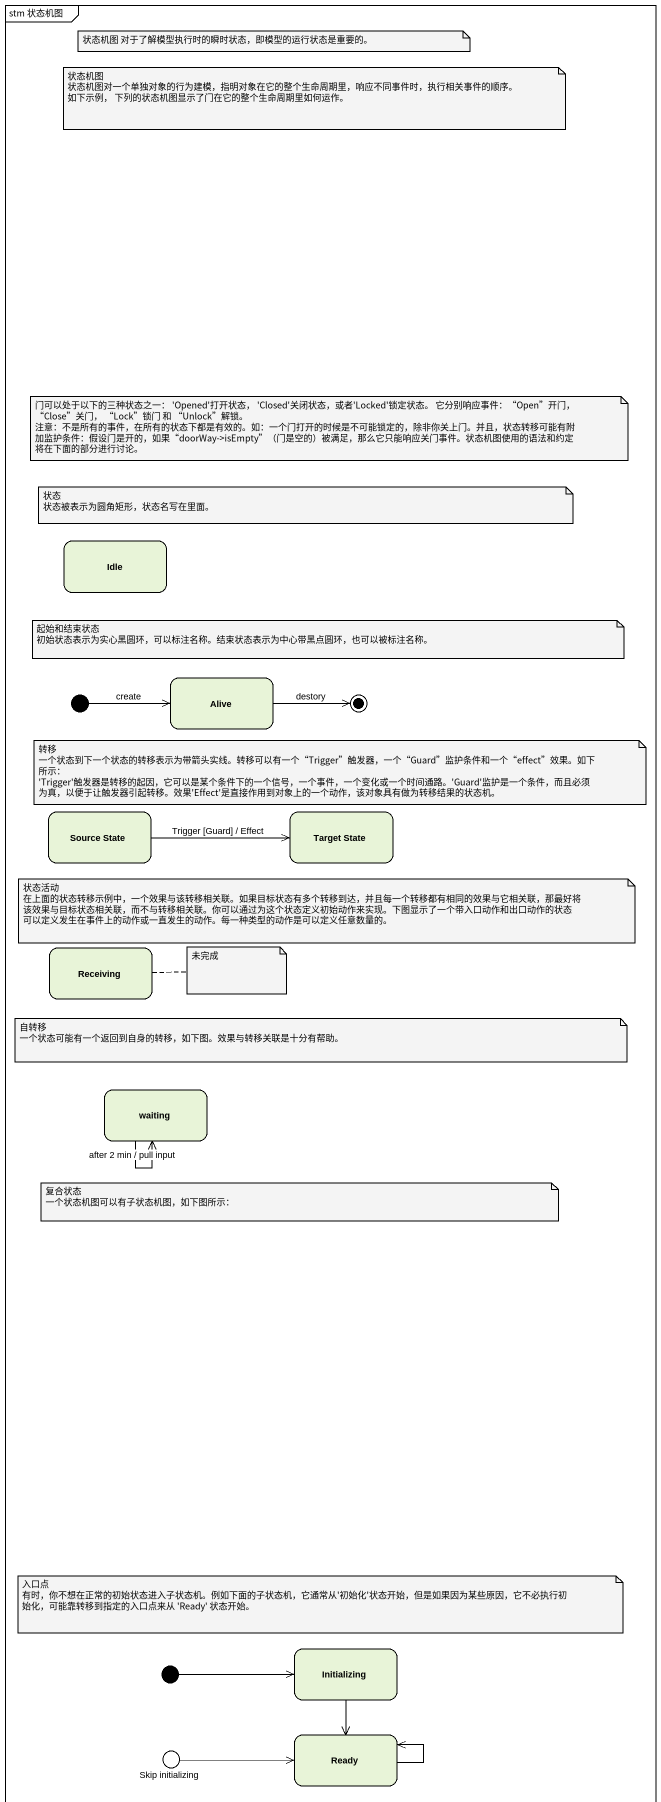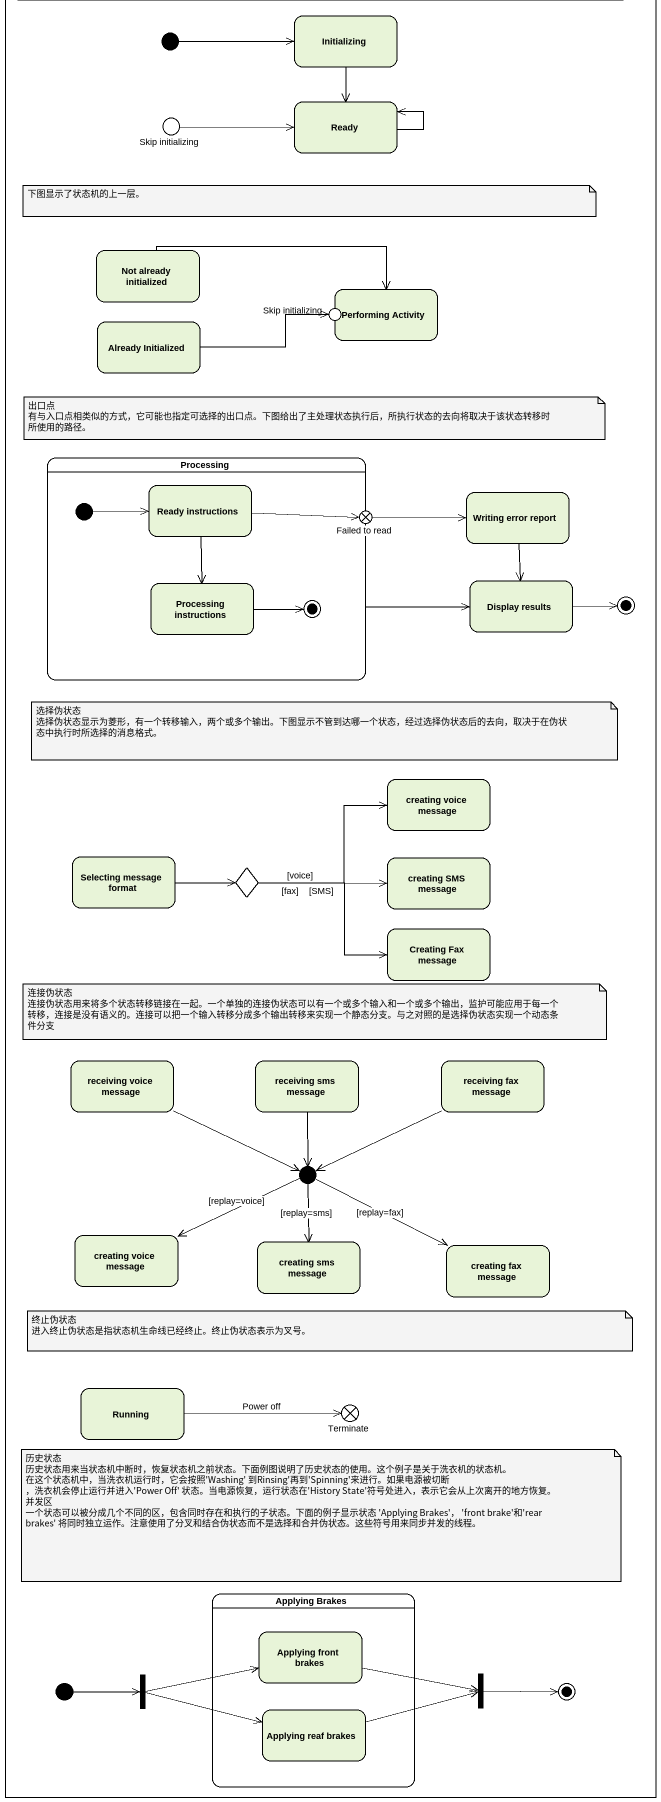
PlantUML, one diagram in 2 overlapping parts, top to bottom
@startuml
mainframe stm 状态机图
hide empty description
state Idle
state Alive
state initial1 <<start>>
state final1 <<end>>
state "Source State" as Source_State
state "Target State" as Target_State
state Receiving
state waiting
state Initializing
state initial2 <<start>>
state Ready
state "Skip initializing" as Skip_initializing <<choice>>
state "Not already initialized" as Not_already_initialized
state "Performing Activity" as Performing_Activity {
  state "Skip initializing" as Skip_initializing_2 <<entryPoint>>
}
state "Already Initialized" as Already_Initialized
state Processing {
  state "Ready instructions" as Ready_instructions
  state "Failed to read" as Failed_to_read <<exitPoint>>
  state "Processing instructions" as Processing_instructions
  [*] -right-> Ready_instructions
  Processing_instructions -right-> [*]
}
state "Writing error report" as Writing_error_report
state "Display results" as Display_results
state final3 <<end>>
state "creating voice message" as creating_voice_message
state "Selecting message format" as Selecting_message_format
state choice1 <<choice>>
state "creating SMS message" as creating_SMS_message
state "Creating Fax message" as Creating_Fax_message
state "receiving voice message" as receiving_voice_message
state "receiving sms message" as receiving_sms_message
state "receiving fax message" as receiving_fax_message
state junction1 <<choice>>
state "creating voice message" as creating_voice_message_2
state "creating sms message" as creating_sms_message
state "creating fax message" as creating_fax_message
state Running
state Terminate <<end>>
state "Applying Brakes" as Applying_Brakes {
  state "Applying front brakes" as Applying_front_brakes
  state "Applying reaf brakes" as Applying_reaf_brakes
}
state initial4 <<start>>
state fork1 <<fork>>
state fork2 <<join>>
state final4 <<end>>
Alive -right-> final1 : destory
initial1 -right-> Alive : create
Source_State -right-> Target_State : Trigger [Guard] / Effect
waiting --> waiting : after 2 min / pull input
Initializing --> Ready
initial2 -right-> Initializing
Ready --> Ready
Skip_initializing -right-> Ready
Not_already_initialized -right-> Performing_Activity
Already_Initialized -right-> Skip_initializing_2
Processing -right-> Display_results
Ready_instructions -right-> Failed_to_read
Ready_instructions --> Processing_instructions
Failed_to_read -right-> Writing_error_report
Writing_error_report --> Display_results
Display_results -right-> final3
Selecting_message_format -right-> choice1
choice1 -right-> creating_voice_message : [voice]
choice1 -right-> creating_SMS_message : [SMS]
choice1 -right-> Creating_Fax_message : [fax]
receiving_voice_message -right-> junction1
receiving_sms_message --> junction1
receiving_fax_message -left-> junction1
junction1 -left-> creating_voice_message_2 : [replay=voice]
junction1 --> creating_sms_message : [replay=sms]
junction1 -right-> creating_fax_message : [replay=fax]
Running -right-> Terminate : Power off
Applying_front_brakes -right-> fork2
initial4 -right-> fork1
fork1 -right-> Applying_front_brakes
fork1 -right-> Applying_reaf_brakes
fork2 -right-> final4
Applying_reaf_brakes -right-> fork2
note as N1
  状态机图 对于了解模型执行时的瞬时状态，即模型的运行状态是重要的。
end note
note as N2
  状态机图
  状态机图对一个单独对象的行为建模，指明对象在它的整个生命周期里，响应不同事件时，执行相关事件的顺序。
  如下示例， 下列的状态机图显示了门在它的整个生命周期里如何运作。
end note
note as N3
  门可以处于以下的三种状态之一： 'Opened'打开状态， 'Closed'关闭状态，或者'Locked'锁定状态。 它分别响应事件：“Open”开门， “Close”关门， “Lock”锁门 和 “Unlock”解锁。 注意：不是所有的事件，在所有的状态下都是有效的。如：一个门打开的时候是不可能锁定的，除非你关上门。并且，状态转移可能有附加监护条件：假设门是开的，如果“doorWay->isEmpty”（门是空的）被满足，那么它只能响应关门事件。状态机图使用的语法和约定将在下面的部分进行讨论。
end note
note as N4
  状态
  状态被表示为圆角矩形，状态名写在里面。
end note
note as N5
  起始和结束状态
  初始状态表示为实心黑圆环，可以标注名称。结束状态表示为中心带黑点圆环，也可以被标注名称。
end note
note as N6
  转移
  一个状态到下一个状态的转移表示为带箭头实线。转移可以有一个“Trigger”触发器，一个“Guard”监护条件和一个“effect”效果。如下所示：
  ~'Trigger'触发器是转移的起因，它可以是某个条件下的一个信号，一个事件，一个变化或一个时间通路。'Guard'监护是一个条件，而且必须为真，以便于让触发器引起转移。效果'Effect'是直接作用到对象上的一个动作，该对象具有做为转移结果的状态机。
end note
note as N7
  状态活动
  在上面的状态转移示例中，一个效果与该转移相关联。如果目标状态有多个转移到达，并且每一个转移都有相同的效果与它相关联，那最好将该效果与目标状态相关联，而不与转移相关联。你可以通过为这个状态定义初始动作来实现。下图显示了一个带入口动作和出口动作的状态
  可以定义发生在事件上的动作或一直发生的动作。每一种类型的动作是可以定义任意数量的。
end note
note right of Receiving : 未完成
note as N9
  自转移
  一个状态可能有一个返回到自身的转移，如下图。效果与转移关联是十分有帮助。
end note
note as N10
  复合状态
  一个状态机图可以有子状态机图，如下图所示：
end note
note as N11
  入口点
  有时，你不想在正常的初始状态进入子状态机。例如下面的子状态机，它通常从'初始化'状态开始，但是如果因为某些原因，它不必执行初始化，可能靠转移到指定的入口点来从 'Ready' 状态开始。
end note
note as N12
  下图显示了状态机的上一层。
end note
note as N13
  出口点
  有与入口点相类似的方式，它可能也指定可选择的出口点。下图给出了主处理状态执行后，所执行状态的去向将取决于该状态转移时所使用的路径。
end note
note as N14
  选择伪状态
  选择伪状态显示为菱形，有一个转移输入，两个或多个输出。下图显示不管到达哪一个状态，经过选择伪状态后的去向，取决于在伪状态中执行时所选择的消息格式。
end note
note as N15
  连接伪状态
  连接伪状态用来将多个状态转移链接在一起。一个单独的连接伪状态可以有一个或多个输入和一个或多个输出，监护可能应用于每一个转移，连接是没有语义的。连接可以把一个输入转移分成多个输出转移来实现一个静态分支。与之对照的是选择伪状态实现一个动态条件分支
end note
note as N16
  终止伪状态
  进入终止伪状态是指状态机生命线已经终止。终止伪状态表示为叉号。
end note
note as N17
  历史状态
  历史状态用来当状态机中断时，恢复状态机之前状态。下面例图说明了历史状态的使用。这个例子是关于洗衣机的状态机。
  在这个状态机中，当洗衣机运行时，它会按照'Washing' 到Rinsing'再到'Spinning'来进行。如果电源被切断 ，洗衣机会停止运行并进入'Power Off' 状态。当电源恢复，运行状态在'History State'符号处进入，表示它会从上次离开的地方恢复。
  并发区
  一个状态可以被分成几个不同的区，包含同时存在和执行的子状态。下面的例子显示状态 'Applying Brakes'， 'front brake'和'rear brakes' 将同时独立运作。注意使用了分叉和结合伪状态而不是选择和合并伪状态。这些符号用来同步并发的线程。
end note
@enduml
